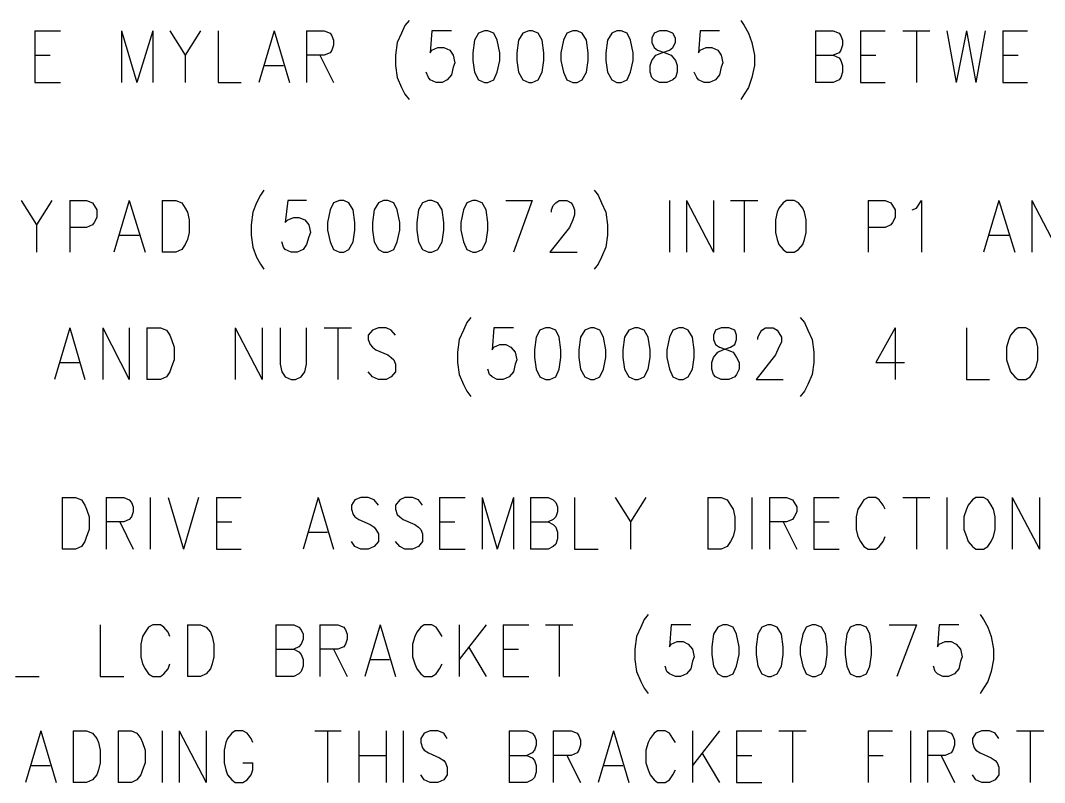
# Model space of a CAD drawing. Extents: x 11.9 to 28.1, y 10.8 to 21.2.
# Drawn here: x 12.884 to 14.091, y 11.719 to 12.617 of the extents above; entities that cross this region are included whole.
import ezdxf

# ---------------------------------------------------------------- set-up
doc = ezdxf.new("R2010")
doc.units = 0
doc.header["$MEASUREMENT"] = 0
doc.layers.add('LAYNR1', color=2, linetype='Continuous')

msp = doc.modelspace()

# ---------------------------------------------------------------- linework, layer by layer
at = {"layer": 'LAYNR1', "color": 7}
for points in [[(13.342, 12.617), (13.337, 12.611), (13.333, 12.602), (13.328, 12.591)], [(13.733, 12.617), (13.737, 12.611), (13.742, 12.602), (13.746, 12.591)], [(12.901, 12.605), (12.901, 12.544)], [(12.901, 12.605), (12.931, 12.605)], [(13.003, 12.605), (13.003, 12.544)], [(13.003, 12.605), (13.021, 12.544)], [(13.04, 12.605), (13.021, 12.544)], [(13.04, 12.605), (13.04, 12.544)], [(13.06, 12.605), (13.078, 12.576), (13.078, 12.544)], [(13.096, 12.605), (13.078, 12.576)], [(13.117, 12.605), (13.117, 12.544)], [(13.183, 12.605), (13.165, 12.544)], [(13.183, 12.605), (13.201, 12.544)], [(13.221, 12.605), (13.221, 12.544)], [(13.221, 12.605), (13.242, 12.605), (13.249, 12.602), (13.251, 12.599), (13.253, 12.594), (13.253, 12.588), (13.251, 12.582), (13.249, 12.579), (13.242, 12.576), (13.221, 12.576)], [(13.392, 12.605), (13.369, 12.605), (13.367, 12.579), (13.369, 12.582), (13.376, 12.585), (13.383, 12.585), (13.39, 12.582), (13.394, 12.576), (13.396, 12.567)], [(13.431, 12.605), (13.424, 12.602), (13.419, 12.594), (13.417, 12.579), (13.417, 12.57), (13.419, 12.556), (13.424, 12.547), (13.431, 12.544)], [(13.435, 12.544), (13.442, 12.547), (13.446, 12.556), (13.449, 12.57), (13.449, 12.579), (13.446, 12.594), (13.442, 12.602), (13.435, 12.605), (13.431, 12.605)], [(13.483, 12.605), (13.476, 12.602), (13.471, 12.594), (13.469, 12.579), (13.469, 12.57), (13.471, 12.556), (13.476, 12.547), (13.483, 12.544)], [(13.487, 12.544), (13.494, 12.547), (13.499, 12.556), (13.501, 12.57), (13.501, 12.579), (13.499, 12.594), (13.494, 12.602), (13.487, 12.605), (13.483, 12.605)], [(13.535, 12.605), (13.528, 12.602), (13.524, 12.594), (13.521, 12.579), (13.521, 12.57), (13.524, 12.556), (13.528, 12.547), (13.535, 12.544)], [(13.54, 12.544), (13.546, 12.547), (13.551, 12.556), (13.553, 12.57), (13.553, 12.579), (13.551, 12.594), (13.546, 12.602), (13.54, 12.605), (13.535, 12.605)], [(13.587, 12.605), (13.581, 12.602), (13.576, 12.594), (13.574, 12.579), (13.574, 12.57), (13.576, 12.556), (13.581, 12.547), (13.587, 12.544)], [(13.592, 12.544), (13.599, 12.547), (13.603, 12.556), (13.606, 12.57), (13.606, 12.579), (13.603, 12.594), (13.599, 12.602), (13.592, 12.605), (13.587, 12.605)], [(13.637, 12.605), (13.631, 12.602), (13.628, 12.596), (13.628, 12.591)], [(13.656, 12.591), (13.656, 12.596), (13.653, 12.602), (13.646, 12.605), (13.637, 12.605)], [(13.708, 12.605), (13.685, 12.605), (13.683, 12.579), (13.685, 12.582), (13.692, 12.585), (13.699, 12.585), (13.706, 12.582), (13.71, 12.576), (13.712, 12.567)], [(13.821, 12.605), (13.821, 12.544)], [(13.821, 12.605), (13.842, 12.605), (13.849, 12.602), (13.851, 12.599), (13.853, 12.594), (13.853, 12.588), (13.851, 12.582), (13.849, 12.579), (13.842, 12.576)], [(13.874, 12.605), (13.874, 12.544)], [(13.874, 12.605), (13.903, 12.605)], [(13.924, 12.605), (13.956, 12.605)], [(13.94, 12.605), (13.94, 12.544)], [(13.976, 12.605), (13.987, 12.544)], [(13.999, 12.605), (13.987, 12.544)], [(13.999, 12.605), (14.01, 12.544)], [(14.021, 12.605), (14.01, 12.544)], [(14.042, 12.605), (14.042, 12.544)], [(14.042, 12.605), (14.071, 12.605)], [(13.328, 12.591), (13.326, 12.576), (13.326, 12.564), (13.328, 12.55), (13.333, 12.538), (13.337, 12.53), (13.342, 12.524)], [(13.637, 12.544), (13.631, 12.547), (13.628, 12.55), (13.626, 12.556), (13.626, 12.564), (13.628, 12.57), (13.633, 12.576), (13.64, 12.579), (13.649, 12.582), (13.653, 12.585), (13.656, 12.591)], [(13.628, 12.591), (13.631, 12.585), (13.635, 12.582), (13.644, 12.579), (13.651, 12.576), (13.656, 12.57), (13.658, 12.564), (13.658, 12.556), (13.656, 12.55), (13.653, 12.547), (13.646, 12.544)], [(13.746, 12.591), (13.749, 12.576), (13.749, 12.564), (13.746, 12.55), (13.742, 12.538), (13.737, 12.53), (13.733, 12.524)], [(12.901, 12.576), (12.919, 12.576)], [(13.237, 12.576), (13.253, 12.544)], [(13.396, 12.567), (13.394, 12.562), (13.392, 12.553), (13.387, 12.547), (13.381, 12.544)], [(13.712, 12.567), (13.71, 12.562), (13.708, 12.553), (13.703, 12.547), (13.696, 12.544)], [(13.821, 12.576), (13.842, 12.576), (13.849, 12.573), (13.851, 12.57), (13.853, 12.564), (13.853, 12.556), (13.851, 12.55), (13.849, 12.547), (13.842, 12.544)], [(13.874, 12.576), (13.892, 12.576)], [(14.042, 12.576), (14.06, 12.576)], [(13.171, 12.564), (13.194, 12.564)], [(13.374, 12.544), (13.367, 12.547), (13.365, 12.55), (13.362, 12.556)], [(13.69, 12.544), (13.683, 12.547), (13.681, 12.55), (13.678, 12.556)], [(12.901, 12.544), (12.931, 12.544)], [(13.117, 12.544), (13.144, 12.544)], [(13.381, 12.544), (13.374, 12.544)], [(13.431, 12.544), (13.435, 12.544)], [(13.483, 12.544), (13.487, 12.544)], [(13.535, 12.544), (13.54, 12.544)], [(13.587, 12.544), (13.592, 12.544)], [(13.646, 12.544), (13.637, 12.544)], [(13.696, 12.544), (13.69, 12.544)], [(13.842, 12.544), (13.821, 12.544)], [(13.874, 12.544), (13.903, 12.544)], [(14.042, 12.544), (14.071, 12.544)], [(13.171, 12.417), (13.167, 12.411), (13.162, 12.402), (13.158, 12.391)], [(13.56, 12.417), (13.565, 12.411), (13.569, 12.402), (13.574, 12.391)], [(12.885, 12.405), (12.903, 12.376), (12.903, 12.344)], [(12.921, 12.405), (12.903, 12.376)], [(12.942, 12.405), (12.942, 12.344)], [(12.942, 12.405), (12.962, 12.405), (12.969, 12.402), (12.971, 12.399), (12.974, 12.394), (12.974, 12.385), (12.971, 12.379), (12.969, 12.376), (12.962, 12.373), (12.942, 12.373)], [(13.012, 12.405), (12.994, 12.344)], [(13.012, 12.405), (13.031, 12.344)], [(13.051, 12.405), (13.051, 12.344)], [(13.051, 12.405), (13.067, 12.405), (13.074, 12.402), (13.078, 12.396), (13.081, 12.391)], [(13.221, 12.405), (13.199, 12.405), (13.196, 12.379), (13.199, 12.382), (13.206, 12.385), (13.212, 12.385), (13.219, 12.382), (13.224, 12.376), (13.226, 12.367)], [(13.26, 12.405), (13.253, 12.402), (13.249, 12.394), (13.246, 12.379), (13.246, 12.37), (13.249, 12.356), (13.253, 12.347), (13.26, 12.344)], [(13.265, 12.344), (13.271, 12.347), (13.276, 12.356), (13.278, 12.37), (13.278, 12.379), (13.276, 12.394), (13.271, 12.402), (13.265, 12.405), (13.26, 12.405)], [(13.312, 12.405), (13.306, 12.402), (13.301, 12.394), (13.299, 12.379), (13.299, 12.37), (13.301, 12.356), (13.306, 12.347), (13.312, 12.344)], [(13.317, 12.344), (13.324, 12.347), (13.328, 12.356), (13.331, 12.37), (13.331, 12.379), (13.328, 12.394), (13.324, 12.402), (13.317, 12.405), (13.312, 12.405)], [(13.365, 12.405), (13.358, 12.402), (13.353, 12.394), (13.351, 12.379), (13.351, 12.37), (13.353, 12.356), (13.358, 12.347), (13.365, 12.344)], [(13.369, 12.344), (13.376, 12.347), (13.381, 12.356), (13.383, 12.37), (13.383, 12.379), (13.381, 12.394), (13.376, 12.402), (13.369, 12.405), (13.365, 12.405)], [(13.417, 12.405), (13.41, 12.402), (13.406, 12.394), (13.403, 12.379), (13.403, 12.37), (13.406, 12.356), (13.41, 12.347), (13.417, 12.344)], [(13.421, 12.344), (13.428, 12.347), (13.433, 12.356), (13.435, 12.37), (13.435, 12.379), (13.433, 12.394), (13.428, 12.402), (13.421, 12.405), (13.417, 12.405)], [(13.456, 12.405), (13.487, 12.405)], [(13.487, 12.405), (13.465, 12.344)], [(13.51, 12.391), (13.51, 12.394), (13.512, 12.399), (13.515, 12.402), (13.519, 12.405), (13.528, 12.405), (13.533, 12.402), (13.535, 12.399), (13.537, 12.394), (13.537, 12.388), (13.535, 12.382), (13.531, 12.373), (13.508, 12.344)], [(13.649, 12.405), (13.649, 12.344)], [(13.669, 12.405), (13.669, 12.344)], [(13.669, 12.405), (13.701, 12.344)], [(13.701, 12.405), (13.701, 12.344)], [(13.721, 12.405), (13.753, 12.405)], [(13.737, 12.405), (13.737, 12.344)], [(13.787, 12.405), (13.783, 12.402), (13.778, 12.396), (13.776, 12.391)], [(13.808, 12.391), (13.806, 12.396), (13.801, 12.402), (13.796, 12.405), (13.787, 12.405)], [(13.883, 12.405), (13.883, 12.344)], [(13.883, 12.405), (13.903, 12.405), (13.91, 12.402), (13.912, 12.399), (13.915, 12.394), (13.915, 12.385), (13.912, 12.379), (13.91, 12.376), (13.903, 12.373), (13.883, 12.373)], [(13.935, 12.394), (13.94, 12.396), (13.946, 12.405), (13.946, 12.344)], [(14.037, 12.405), (14.019, 12.344)], [(14.037, 12.405), (14.056, 12.344)], [(14.076, 12.405), (14.076, 12.344)], [(14.076, 12.405), (14.108, 12.344)], [(13.081, 12.391), (13.083, 12.382), (13.083, 12.367)], [(13.158, 12.391), (13.156, 12.376), (13.156, 12.364), (13.158, 12.35), (13.162, 12.338), (13.167, 12.33), (13.171, 12.324)], [(13.574, 12.391), (13.576, 12.376), (13.576, 12.364), (13.574, 12.35), (13.569, 12.338), (13.565, 12.33), (13.56, 12.324)], [(13.776, 12.391), (13.774, 12.382), (13.774, 12.367)], [(13.81, 12.367), (13.81, 12.382), (13.808, 12.391)], [(13.001, 12.364), (13.024, 12.364)], [(13.083, 12.367), (13.081, 12.359), (13.078, 12.353), (13.074, 12.347), (13.067, 12.344)], [(13.226, 12.367), (13.224, 12.362), (13.221, 12.353), (13.217, 12.347), (13.21, 12.344)], [(13.774, 12.367), (13.776, 12.359), (13.778, 12.353), (13.783, 12.347), (13.787, 12.344)], [(13.796, 12.344), (13.801, 12.347), (13.806, 12.353), (13.808, 12.359), (13.81, 12.367)], [(14.026, 12.364), (14.049, 12.364)], [(13.203, 12.344), (13.196, 12.347), (13.194, 12.35), (13.192, 12.356)], [(13.067, 12.344), (13.051, 12.344)], [(13.21, 12.344), (13.203, 12.344)], [(13.26, 12.344), (13.265, 12.344)], [(13.312, 12.344), (13.317, 12.344)], [(13.365, 12.344), (13.369, 12.344)], [(13.417, 12.344), (13.421, 12.344)], [(13.508, 12.344), (13.54, 12.344)], [(13.787, 12.344), (13.796, 12.344)], [(13.415, 12.267), (13.41, 12.261), (13.406, 12.252), (13.401, 12.241)], [(13.803, 12.267), (13.808, 12.261), (13.812, 12.252), (13.817, 12.241)], [(12.942, 12.255), (12.924, 12.194)], [(12.942, 12.255), (12.96, 12.194)], [(12.981, 12.255), (12.981, 12.194)], [(12.981, 12.255), (13.012, 12.194)], [(13.012, 12.255), (13.012, 12.194)], [(13.033, 12.255), (13.033, 12.194)], [(13.033, 12.255), (13.049, 12.255), (13.056, 12.252), (13.06, 12.246), (13.062, 12.241)], [(13.137, 12.255), (13.137, 12.194)], [(13.137, 12.255), (13.169, 12.194)], [(13.169, 12.255), (13.169, 12.194)], [(13.19, 12.255), (13.19, 12.212), (13.192, 12.203), (13.196, 12.197), (13.203, 12.194)], [(13.208, 12.194), (13.215, 12.197), (13.219, 12.203), (13.221, 12.212), (13.221, 12.255)], [(13.242, 12.255), (13.274, 12.255)], [(13.258, 12.255), (13.258, 12.194)], [(13.326, 12.246), (13.321, 12.252), (13.315, 12.255), (13.306, 12.255), (13.299, 12.252), (13.294, 12.246), (13.294, 12.241)], [(13.465, 12.255), (13.442, 12.255), (13.44, 12.229), (13.442, 12.232), (13.449, 12.235), (13.456, 12.235), (13.462, 12.232), (13.467, 12.226), (13.469, 12.217)], [(13.503, 12.255), (13.496, 12.252), (13.492, 12.244), (13.49, 12.229), (13.49, 12.22), (13.492, 12.206), (13.496, 12.197), (13.503, 12.194)], [(13.508, 12.194), (13.515, 12.197), (13.519, 12.206), (13.521, 12.22), (13.521, 12.229), (13.519, 12.244), (13.515, 12.252), (13.508, 12.255), (13.503, 12.255)], [(13.556, 12.255), (13.549, 12.252), (13.544, 12.244), (13.542, 12.229), (13.542, 12.22), (13.544, 12.206), (13.549, 12.197), (13.556, 12.194)], [(13.56, 12.194), (13.567, 12.197), (13.571, 12.206), (13.574, 12.22), (13.574, 12.229), (13.571, 12.244), (13.567, 12.252), (13.56, 12.255), (13.556, 12.255)], [(13.608, 12.255), (13.601, 12.252), (13.596, 12.244), (13.594, 12.229), (13.594, 12.22), (13.596, 12.206), (13.601, 12.197), (13.608, 12.194)], [(13.612, 12.194), (13.619, 12.197), (13.624, 12.206), (13.626, 12.22), (13.626, 12.229), (13.624, 12.244), (13.619, 12.252), (13.612, 12.255), (13.608, 12.255)], [(13.66, 12.255), (13.653, 12.252), (13.649, 12.244), (13.646, 12.229), (13.646, 12.22), (13.649, 12.206), (13.653, 12.197), (13.66, 12.194)], [(13.665, 12.194), (13.671, 12.197), (13.676, 12.206), (13.678, 12.22), (13.678, 12.229), (13.676, 12.244), (13.671, 12.252), (13.665, 12.255), (13.66, 12.255)], [(13.71, 12.255), (13.703, 12.252), (13.701, 12.246), (13.701, 12.241)], [(13.728, 12.241), (13.728, 12.246), (13.726, 12.252), (13.719, 12.255), (13.71, 12.255)], [(13.753, 12.241), (13.753, 12.244), (13.756, 12.249), (13.758, 12.252), (13.762, 12.255), (13.771, 12.255), (13.776, 12.252), (13.778, 12.249), (13.781, 12.244), (13.781, 12.238), (13.778, 12.232), (13.774, 12.223), (13.751, 12.194)], [(13.915, 12.255), (13.892, 12.214), (13.926, 12.214)], [(13.915, 12.255), (13.915, 12.194)], [(13.999, 12.255), (13.999, 12.194)], [(14.06, 12.255), (14.056, 12.252), (14.051, 12.246), (14.049, 12.241)], [(14.081, 12.241), (14.078, 12.246), (14.074, 12.252), (14.069, 12.255), (14.06, 12.255)], [(13.062, 12.241), (13.065, 12.232), (13.065, 12.217)], [(13.294, 12.241), (13.296, 12.235), (13.299, 12.232), (13.303, 12.229), (13.317, 12.223), (13.321, 12.22), (13.324, 12.217)], [(13.401, 12.241), (13.399, 12.226), (13.399, 12.214), (13.401, 12.2), (13.406, 12.188), (13.41, 12.18), (13.415, 12.174)], [(13.71, 12.194), (13.703, 12.197), (13.701, 12.2), (13.699, 12.206), (13.699, 12.214), (13.701, 12.22), (13.706, 12.226), (13.712, 12.229), (13.721, 12.232), (13.726, 12.235), (13.728, 12.241)], [(13.701, 12.241), (13.703, 12.235), (13.708, 12.232), (13.717, 12.229), (13.724, 12.226), (13.728, 12.22), (13.731, 12.214), (13.731, 12.206), (13.728, 12.2), (13.726, 12.197), (13.719, 12.194)], [(13.817, 12.241), (13.819, 12.226), (13.819, 12.214), (13.817, 12.2), (13.812, 12.188), (13.808, 12.18), (13.803, 12.174)], [(14.049, 12.241), (14.046, 12.232), (14.046, 12.217)], [(14.083, 12.217), (14.083, 12.232), (14.081, 12.241)], [(13.065, 12.217), (13.062, 12.209), (13.06, 12.203), (13.056, 12.197), (13.049, 12.194)], [(13.324, 12.217), (13.326, 12.212), (13.326, 12.203), (13.321, 12.197), (13.315, 12.194)], [(13.469, 12.217), (13.467, 12.212), (13.465, 12.203), (13.46, 12.197), (13.453, 12.194)], [(14.046, 12.217), (14.049, 12.209), (14.051, 12.203), (14.056, 12.197), (14.06, 12.194)], [(14.069, 12.194), (14.074, 12.197), (14.078, 12.203), (14.081, 12.209), (14.083, 12.217)], [(12.931, 12.214), (12.953, 12.214)], [(13.306, 12.194), (13.299, 12.197), (13.294, 12.203)], [(13.446, 12.194), (13.44, 12.197), (13.437, 12.2), (13.435, 12.206)], [(13.049, 12.194), (13.033, 12.194)], [(13.203, 12.194), (13.208, 12.194)], [(13.315, 12.194), (13.306, 12.194)], [(13.453, 12.194), (13.446, 12.194)], [(13.503, 12.194), (13.508, 12.194)], [(13.556, 12.194), (13.56, 12.194)], [(13.608, 12.194), (13.612, 12.194)], [(13.66, 12.194), (13.665, 12.194)], [(13.719, 12.194), (13.71, 12.194)], [(13.751, 12.194), (13.783, 12.194)], [(13.999, 12.194), (14.026, 12.194)], [(14.06, 12.194), (14.069, 12.194)], [(12.933, 12.055), (12.933, 11.994)], [(12.933, 12.055), (12.949, 12.055), (12.956, 12.052), (12.96, 12.046), (12.962, 12.041)], [(12.985, 12.055), (12.985, 11.994)], [(12.985, 12.055), (13.006, 12.055), (13.012, 12.052), (13.015, 12.049), (13.017, 12.044), (13.017, 12.038), (13.015, 12.032), (13.012, 12.029), (13.006, 12.026), (12.985, 12.026)], [(13.037, 12.055), (13.037, 11.994)], [(13.058, 12.055), (13.076, 11.994)], [(13.094, 12.055), (13.076, 11.994)], [(13.115, 12.055), (13.115, 11.994)], [(13.115, 12.055), (13.144, 12.055)], [(13.235, 12.055), (13.217, 11.994)], [(13.235, 12.055), (13.253, 11.994)], [(13.306, 12.046), (13.301, 12.052), (13.294, 12.055), (13.285, 12.055), (13.278, 12.052), (13.274, 12.046), (13.274, 12.041)], [(13.358, 12.046), (13.353, 12.052), (13.346, 12.055), (13.337, 12.055), (13.331, 12.052), (13.326, 12.046), (13.326, 12.041)], [(13.378, 12.055), (13.378, 11.994)], [(13.378, 12.055), (13.408, 12.055)], [(13.428, 12.055), (13.428, 11.994)], [(13.428, 12.055), (13.446, 11.994)], [(13.465, 12.055), (13.446, 11.994)], [(13.465, 12.055), (13.465, 11.994)], [(13.485, 12.055), (13.485, 11.994)], [(13.485, 12.055), (13.506, 12.055), (13.512, 12.052), (13.515, 12.049), (13.517, 12.044), (13.517, 12.038), (13.515, 12.032), (13.512, 12.029), (13.506, 12.026)], [(13.537, 12.055), (13.537, 11.994)], [(13.585, 12.055), (13.603, 12.026), (13.603, 11.994)], [(13.621, 12.055), (13.603, 12.026)], [(13.694, 12.055), (13.694, 11.994)], [(13.694, 12.055), (13.71, 12.055), (13.717, 12.052), (13.721, 12.046), (13.724, 12.041)], [(13.746, 12.055), (13.746, 11.994)], [(13.767, 12.055), (13.767, 11.994)], [(13.767, 12.055), (13.787, 12.055), (13.794, 12.052), (13.796, 12.049), (13.799, 12.044), (13.799, 12.038), (13.796, 12.032), (13.794, 12.029), (13.787, 12.026), (13.767, 12.026)], [(13.819, 12.055), (13.819, 11.994)], [(13.819, 12.055), (13.849, 12.055)], [(13.903, 12.041), (13.901, 12.046), (13.896, 12.052), (13.892, 12.055), (13.883, 12.055), (13.878, 12.052), (13.874, 12.046), (13.871, 12.041)], [(13.924, 12.055), (13.956, 12.055)], [(13.94, 12.055), (13.94, 11.994)], [(13.976, 12.055), (13.976, 11.994)], [(14.01, 12.055), (14.006, 12.052), (14.001, 12.046), (13.999, 12.041)], [(14.031, 12.041), (14.028, 12.046), (14.024, 12.052), (14.019, 12.055), (14.01, 12.055)], [(14.053, 12.055), (14.053, 11.994)], [(14.053, 12.055), (14.085, 11.994)], [(14.085, 12.055), (14.085, 11.994)], [(12.962, 12.041), (12.965, 12.032), (12.965, 12.017)], [(13.274, 12.041), (13.276, 12.035), (13.278, 12.032), (13.283, 12.029), (13.296, 12.023), (13.301, 12.02), (13.303, 12.017)], [(13.326, 12.041), (13.328, 12.035), (13.331, 12.032), (13.335, 12.029), (13.349, 12.023), (13.353, 12.02), (13.356, 12.017)], [(13.724, 12.041), (13.726, 12.032), (13.726, 12.017)], [(13.871, 12.041), (13.869, 12.032), (13.869, 12.017)], [(13.999, 12.041), (13.996, 12.032), (13.996, 12.017)], [(14.033, 12.017), (14.033, 12.032), (14.031, 12.041)], [(13.001, 12.026), (13.017, 11.994)], [(13.115, 12.026), (13.133, 12.026)], [(13.378, 12.026), (13.396, 12.026)], [(13.485, 12.026), (13.506, 12.026), (13.512, 12.023), (13.515, 12.02), (13.517, 12.014), (13.517, 12.006), (13.515, 12), (13.512, 11.997), (13.506, 11.994)], [(13.783, 12.026), (13.799, 11.994)], [(13.819, 12.026), (13.837, 12.026)], [(12.965, 12.017), (12.962, 12.009), (12.96, 12.003), (12.956, 11.997), (12.949, 11.994)], [(13.224, 12.014), (13.246, 12.014)], [(13.303, 12.017), (13.306, 12.012), (13.306, 12.003), (13.301, 11.997), (13.294, 11.994)], [(13.356, 12.017), (13.358, 12.012), (13.358, 12.003), (13.353, 11.997), (13.346, 11.994)], [(13.726, 12.017), (13.724, 12.009), (13.721, 12.003), (13.717, 11.997), (13.71, 11.994)], [(13.869, 12.017), (13.871, 12.009), (13.874, 12.003), (13.878, 11.997), (13.883, 11.994)], [(13.996, 12.017), (13.999, 12.009), (14.001, 12.003), (14.006, 11.997), (14.01, 11.994)], [(14.019, 11.994), (14.024, 11.997), (14.028, 12.003), (14.031, 12.009), (14.033, 12.017)], [(13.285, 11.994), (13.278, 11.997), (13.274, 12.003)], [(13.337, 11.994), (13.331, 11.997), (13.326, 12.003)], [(13.892, 11.994), (13.896, 11.997), (13.901, 12.003), (13.903, 12.009)], [(12.949, 11.994), (12.933, 11.994)], [(13.115, 11.994), (13.144, 11.994)], [(13.294, 11.994), (13.285, 11.994)], [(13.346, 11.994), (13.337, 11.994)], [(13.378, 11.994), (13.408, 11.994)], [(13.506, 11.994), (13.485, 11.994)], [(13.537, 11.994), (13.565, 11.994)], [(13.71, 11.994), (13.694, 11.994)], [(13.819, 11.994), (13.849, 11.994)], [(13.883, 11.994), (13.892, 11.994)], [(14.01, 11.994), (14.019, 11.994)], [(13.624, 11.917), (13.619, 11.911), (13.615, 11.902), (13.61, 11.891)], [(14.015, 11.917), (14.019, 11.911), (14.024, 11.902), (14.028, 11.891)], [(12.978, 11.905), (12.978, 11.844)], [(13.06, 11.891), (13.058, 11.896), (13.053, 11.902), (13.049, 11.905), (13.04, 11.905), (13.035, 11.902), (13.031, 11.896), (13.028, 11.891)], [(13.081, 11.905), (13.081, 11.844)], [(13.081, 11.905), (13.096, 11.905), (13.103, 11.902), (13.108, 11.896), (13.11, 11.891)], [(13.185, 11.905), (13.185, 11.844)], [(13.185, 11.905), (13.206, 11.905), (13.212, 11.902), (13.215, 11.899), (13.217, 11.894), (13.217, 11.888), (13.215, 11.882), (13.212, 11.879), (13.206, 11.876)], [(13.237, 11.905), (13.237, 11.844)], [(13.237, 11.905), (13.258, 11.905), (13.265, 11.902), (13.267, 11.899), (13.269, 11.894), (13.269, 11.888), (13.267, 11.882), (13.265, 11.879), (13.258, 11.876), (13.237, 11.876)], [(13.308, 11.905), (13.29, 11.844)], [(13.308, 11.905), (13.326, 11.844)], [(13.381, 11.891), (13.378, 11.896), (13.374, 11.902), (13.369, 11.905), (13.36, 11.905), (13.356, 11.902), (13.351, 11.896), (13.349, 11.891)], [(13.401, 11.905), (13.401, 11.844)], [(13.433, 11.905), (13.401, 11.864)], [(13.453, 11.905), (13.453, 11.844)], [(13.453, 11.905), (13.483, 11.905)], [(13.503, 11.905), (13.535, 11.905)], [(13.519, 11.905), (13.519, 11.844)], [(13.674, 11.905), (13.651, 11.905), (13.649, 11.879), (13.651, 11.882), (13.658, 11.885), (13.665, 11.885), (13.671, 11.882), (13.676, 11.876), (13.678, 11.867)], [(13.712, 11.905), (13.706, 11.902), (13.701, 11.894), (13.699, 11.879), (13.699, 11.87), (13.701, 11.856), (13.706, 11.847), (13.712, 11.844)], [(13.717, 11.844), (13.724, 11.847), (13.728, 11.856), (13.731, 11.87), (13.731, 11.879), (13.728, 11.894), (13.724, 11.902), (13.717, 11.905), (13.712, 11.905)], [(13.765, 11.905), (13.758, 11.902), (13.753, 11.894), (13.751, 11.879), (13.751, 11.87), (13.753, 11.856), (13.758, 11.847), (13.765, 11.844)], [(13.769, 11.844), (13.776, 11.847), (13.781, 11.856), (13.783, 11.87), (13.783, 11.879), (13.781, 11.894), (13.776, 11.902), (13.769, 11.905), (13.765, 11.905)], [(13.817, 11.905), (13.81, 11.902), (13.806, 11.894), (13.803, 11.879), (13.803, 11.87), (13.806, 11.856), (13.81, 11.847), (13.817, 11.844)], [(13.821, 11.844), (13.828, 11.847), (13.833, 11.856), (13.835, 11.87), (13.835, 11.879), (13.833, 11.894), (13.828, 11.902), (13.821, 11.905), (13.817, 11.905)], [(13.869, 11.905), (13.862, 11.902), (13.858, 11.894), (13.856, 11.879), (13.856, 11.87), (13.858, 11.856), (13.862, 11.847), (13.869, 11.844)], [(13.874, 11.844), (13.881, 11.847), (13.885, 11.856), (13.887, 11.87), (13.887, 11.879), (13.885, 11.894), (13.881, 11.902), (13.874, 11.905), (13.869, 11.905)], [(13.908, 11.905), (13.94, 11.905)], [(13.94, 11.905), (13.917, 11.844)], [(13.99, 11.905), (13.967, 11.905), (13.965, 11.879), (13.967, 11.882), (13.974, 11.885), (13.981, 11.885), (13.987, 11.882), (13.992, 11.876), (13.994, 11.867)], [(13.028, 11.891), (13.026, 11.882), (13.026, 11.867)], [(13.11, 11.891), (13.112, 11.882), (13.112, 11.867)], [(13.349, 11.891), (13.346, 11.882), (13.346, 11.867)], [(13.61, 11.891), (13.608, 11.876), (13.608, 11.864), (13.61, 11.85), (13.615, 11.838), (13.619, 11.83), (13.624, 11.824)], [(14.028, 11.891), (14.031, 11.876), (14.031, 11.864), (14.028, 11.85), (14.024, 11.838), (14.019, 11.83), (14.015, 11.824)], [(13.412, 11.879), (13.433, 11.844)], [(13.026, 11.867), (13.028, 11.859), (13.031, 11.853), (13.035, 11.847), (13.04, 11.844)], [(13.112, 11.867), (13.11, 11.859), (13.108, 11.853), (13.103, 11.847), (13.096, 11.844)], [(13.185, 11.876), (13.206, 11.876), (13.212, 11.873), (13.215, 11.87), (13.217, 11.864), (13.217, 11.856), (13.215, 11.85), (13.212, 11.847), (13.206, 11.844)], [(13.253, 11.876), (13.269, 11.844)], [(13.346, 11.867), (13.349, 11.859), (13.351, 11.853), (13.356, 11.847), (13.36, 11.844)], [(13.453, 11.876), (13.471, 11.876)], [(13.678, 11.867), (13.676, 11.862), (13.674, 11.853), (13.669, 11.847), (13.662, 11.844)], [(13.994, 11.867), (13.992, 11.862), (13.99, 11.853), (13.985, 11.847), (13.978, 11.844)], [(13.049, 11.844), (13.053, 11.847), (13.058, 11.853), (13.06, 11.859)], [(13.296, 11.864), (13.319, 11.864)], [(13.369, 11.844), (13.374, 11.847), (13.378, 11.853), (13.381, 11.859)], [(13.656, 11.844), (13.649, 11.847), (13.646, 11.85), (13.644, 11.856)], [(13.971, 11.844), (13.965, 11.847), (13.962, 11.85), (13.96, 11.856)], [(12.878, 11.844), (12.906, 11.844)], [(12.978, 11.844), (13.006, 11.844)], [(13.04, 11.844), (13.049, 11.844)], [(13.096, 11.844), (13.081, 11.844)], [(13.206, 11.844), (13.185, 11.844)], [(13.36, 11.844), (13.369, 11.844)], [(13.453, 11.844), (13.483, 11.844)], [(13.662, 11.844), (13.656, 11.844)], [(13.712, 11.844), (13.717, 11.844)], [(13.765, 11.844), (13.769, 11.844)], [(13.817, 11.844), (13.821, 11.844)], [(13.869, 11.844), (13.874, 11.844)], [(13.978, 11.844), (13.971, 11.844)], [(12.908, 11.78), (12.89, 11.719)], [(12.908, 11.78), (12.926, 11.719)], [(12.946, 11.78), (12.946, 11.719)], [(12.946, 11.78), (12.962, 11.78), (12.969, 11.777), (12.974, 11.771), (12.976, 11.766)], [(12.999, 11.78), (12.999, 11.719)], [(12.999, 11.78), (13.015, 11.78), (13.021, 11.777), (13.026, 11.771), (13.028, 11.766)], [(13.051, 11.78), (13.051, 11.719)], [(13.071, 11.78), (13.071, 11.719)], [(13.071, 11.78), (13.103, 11.719)], [(13.103, 11.78), (13.103, 11.719)], [(13.158, 11.766), (13.156, 11.771), (13.151, 11.777), (13.146, 11.78), (13.137, 11.78), (13.133, 11.777), (13.128, 11.771), (13.126, 11.766)], [(13.231, 11.78), (13.262, 11.78)], [(13.246, 11.78), (13.246, 11.719)], [(13.283, 11.78), (13.283, 11.719)], [(13.315, 11.78), (13.315, 11.719)], [(13.335, 11.78), (13.335, 11.719)], [(13.387, 11.771), (13.383, 11.777), (13.376, 11.78), (13.367, 11.78), (13.36, 11.777), (13.356, 11.771), (13.356, 11.766)], [(13.46, 11.78), (13.46, 11.719)], [(13.46, 11.78), (13.481, 11.78), (13.487, 11.777), (13.49, 11.774), (13.492, 11.769), (13.492, 11.763), (13.49, 11.757), (13.487, 11.754), (13.481, 11.751)], [(13.512, 11.78), (13.512, 11.719)], [(13.512, 11.78), (13.533, 11.78), (13.54, 11.777), (13.542, 11.774), (13.544, 11.769), (13.544, 11.763), (13.542, 11.757), (13.54, 11.754), (13.533, 11.751), (13.512, 11.751)], [(13.583, 11.78), (13.565, 11.719)], [(13.583, 11.78), (13.601, 11.719)], [(13.656, 11.766), (13.653, 11.771), (13.649, 11.777), (13.644, 11.78), (13.635, 11.78), (13.631, 11.777), (13.626, 11.771), (13.624, 11.766)], [(13.676, 11.78), (13.676, 11.719)], [(13.708, 11.78), (13.676, 11.739)], [(13.728, 11.78), (13.728, 11.719)], [(13.728, 11.78), (13.758, 11.78)], [(13.778, 11.78), (13.81, 11.78)], [(13.794, 11.78), (13.794, 11.719)], [(13.883, 11.78), (13.883, 11.719)], [(13.883, 11.78), (13.912, 11.78)], [(13.933, 11.78), (13.933, 11.719)], [(13.953, 11.78), (13.953, 11.719)], [(13.953, 11.78), (13.974, 11.78), (13.981, 11.777), (13.983, 11.774), (13.985, 11.769), (13.985, 11.763), (13.983, 11.757), (13.981, 11.754), (13.974, 11.751), (13.953, 11.751)], [(14.037, 11.771), (14.033, 11.777), (14.026, 11.78), (14.017, 11.78), (14.01, 11.777), (14.006, 11.771), (14.006, 11.766)], [(14.058, 11.78), (14.09, 11.78)], [(14.074, 11.78), (14.074, 11.719)], [(12.976, 11.766), (12.978, 11.757), (12.978, 11.742)], [(13.028, 11.766), (13.031, 11.757), (13.031, 11.742)], [(13.126, 11.766), (13.124, 11.757), (13.124, 11.742)], [(13.356, 11.766), (13.358, 11.76), (13.36, 11.757), (13.365, 11.754), (13.378, 11.748), (13.383, 11.745), (13.385, 11.742)], [(13.624, 11.766), (13.621, 11.757), (13.621, 11.742)], [(14.006, 11.766), (14.008, 11.76), (14.01, 11.757), (14.015, 11.754), (14.028, 11.748), (14.033, 11.745), (14.035, 11.742)], [(13.283, 11.751), (13.315, 11.751)], [(13.46, 11.751), (13.481, 11.751), (13.487, 11.748), (13.49, 11.745), (13.492, 11.739), (13.492, 11.731), (13.49, 11.725), (13.487, 11.722), (13.481, 11.719)], [(13.528, 11.751), (13.544, 11.719)], [(13.687, 11.754), (13.708, 11.719)], [(13.728, 11.751), (13.746, 11.751)], [(13.883, 11.751), (13.901, 11.751)], [(13.969, 11.751), (13.985, 11.719)], [(12.896, 11.739), (12.919, 11.739)], [(12.978, 11.742), (12.976, 11.734), (12.974, 11.728), (12.969, 11.722), (12.962, 11.719)], [(13.031, 11.742), (13.028, 11.734), (13.026, 11.728), (13.021, 11.722), (13.015, 11.719)], [(13.124, 11.742), (13.126, 11.734), (13.128, 11.728), (13.133, 11.722), (13.137, 11.719)], [(13.146, 11.719), (13.151, 11.722), (13.156, 11.728), (13.158, 11.734), (13.158, 11.742)], [(13.146, 11.742), (13.158, 11.742)], [(13.385, 11.742), (13.387, 11.737), (13.387, 11.728), (13.383, 11.722), (13.376, 11.719)], [(13.571, 11.739), (13.594, 11.739)], [(13.621, 11.742), (13.624, 11.734), (13.626, 11.728), (13.631, 11.722), (13.635, 11.719)], [(13.644, 11.719), (13.649, 11.722), (13.653, 11.728), (13.656, 11.734)], [(14.035, 11.742), (14.037, 11.737), (14.037, 11.728), (14.033, 11.722), (14.026, 11.719)], [(13.367, 11.719), (13.36, 11.722), (13.356, 11.728)], [(14.017, 11.719), (14.01, 11.722), (14.006, 11.728)], [(12.962, 11.719), (12.946, 11.719)], [(13.015, 11.719), (12.999, 11.719)], [(13.137, 11.719), (13.146, 11.719)], [(13.376, 11.719), (13.367, 11.719)], [(13.481, 11.719), (13.46, 11.719)], [(13.635, 11.719), (13.644, 11.719)], [(13.728, 11.719), (13.758, 11.719)], [(14.026, 11.719), (14.017, 11.719)]]:
    msp.add_lwpolyline(points, dxfattribs=at)

doc.saveas('drawing.dxf')
